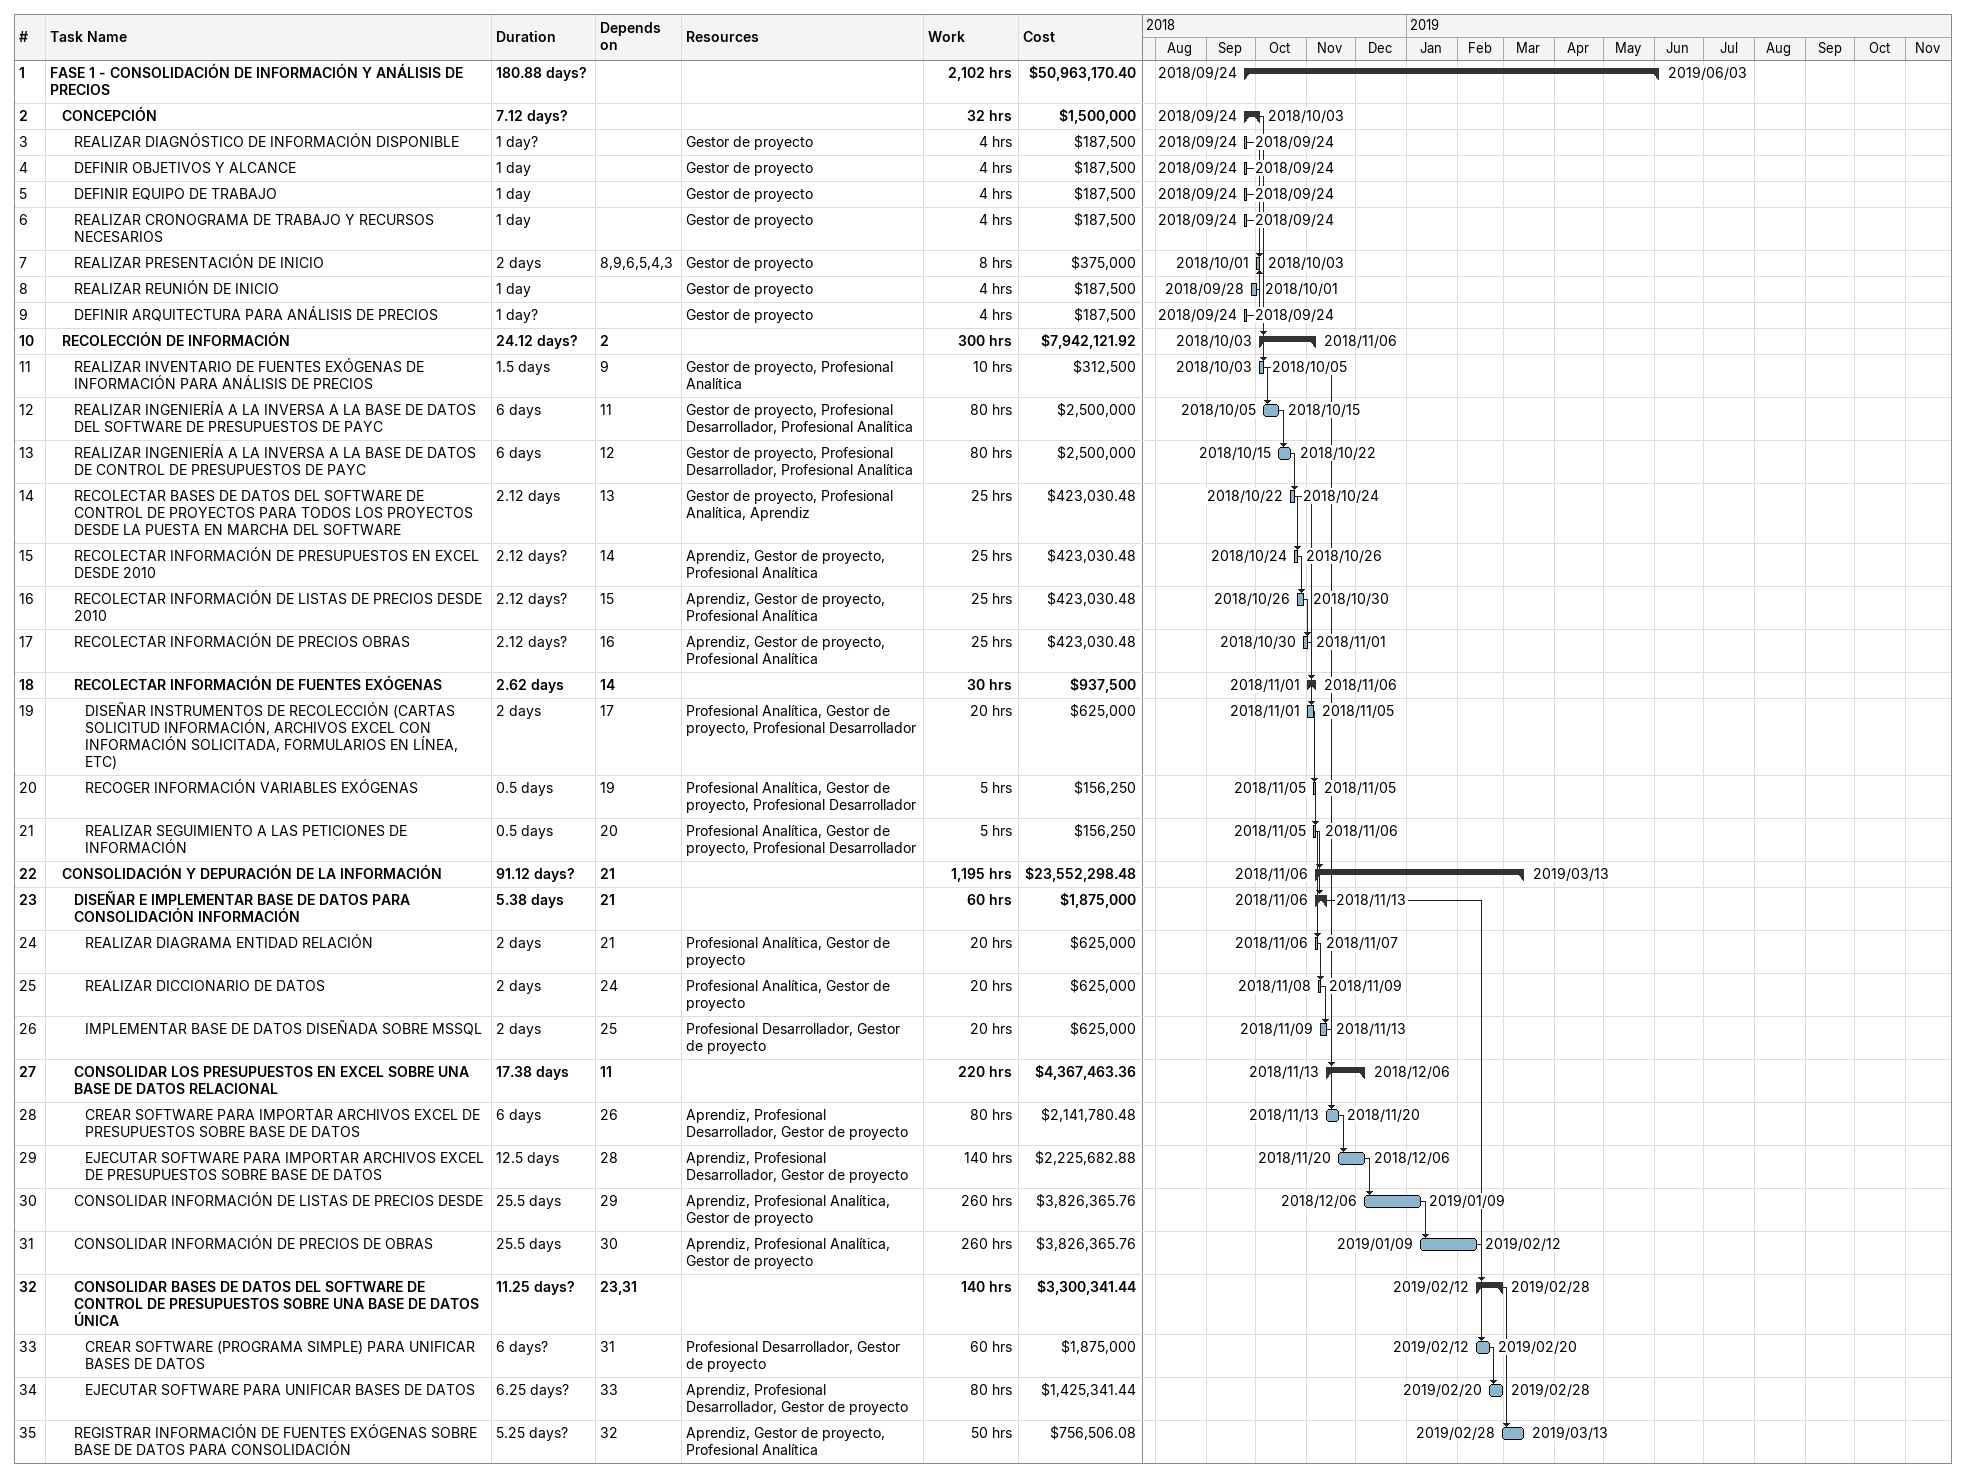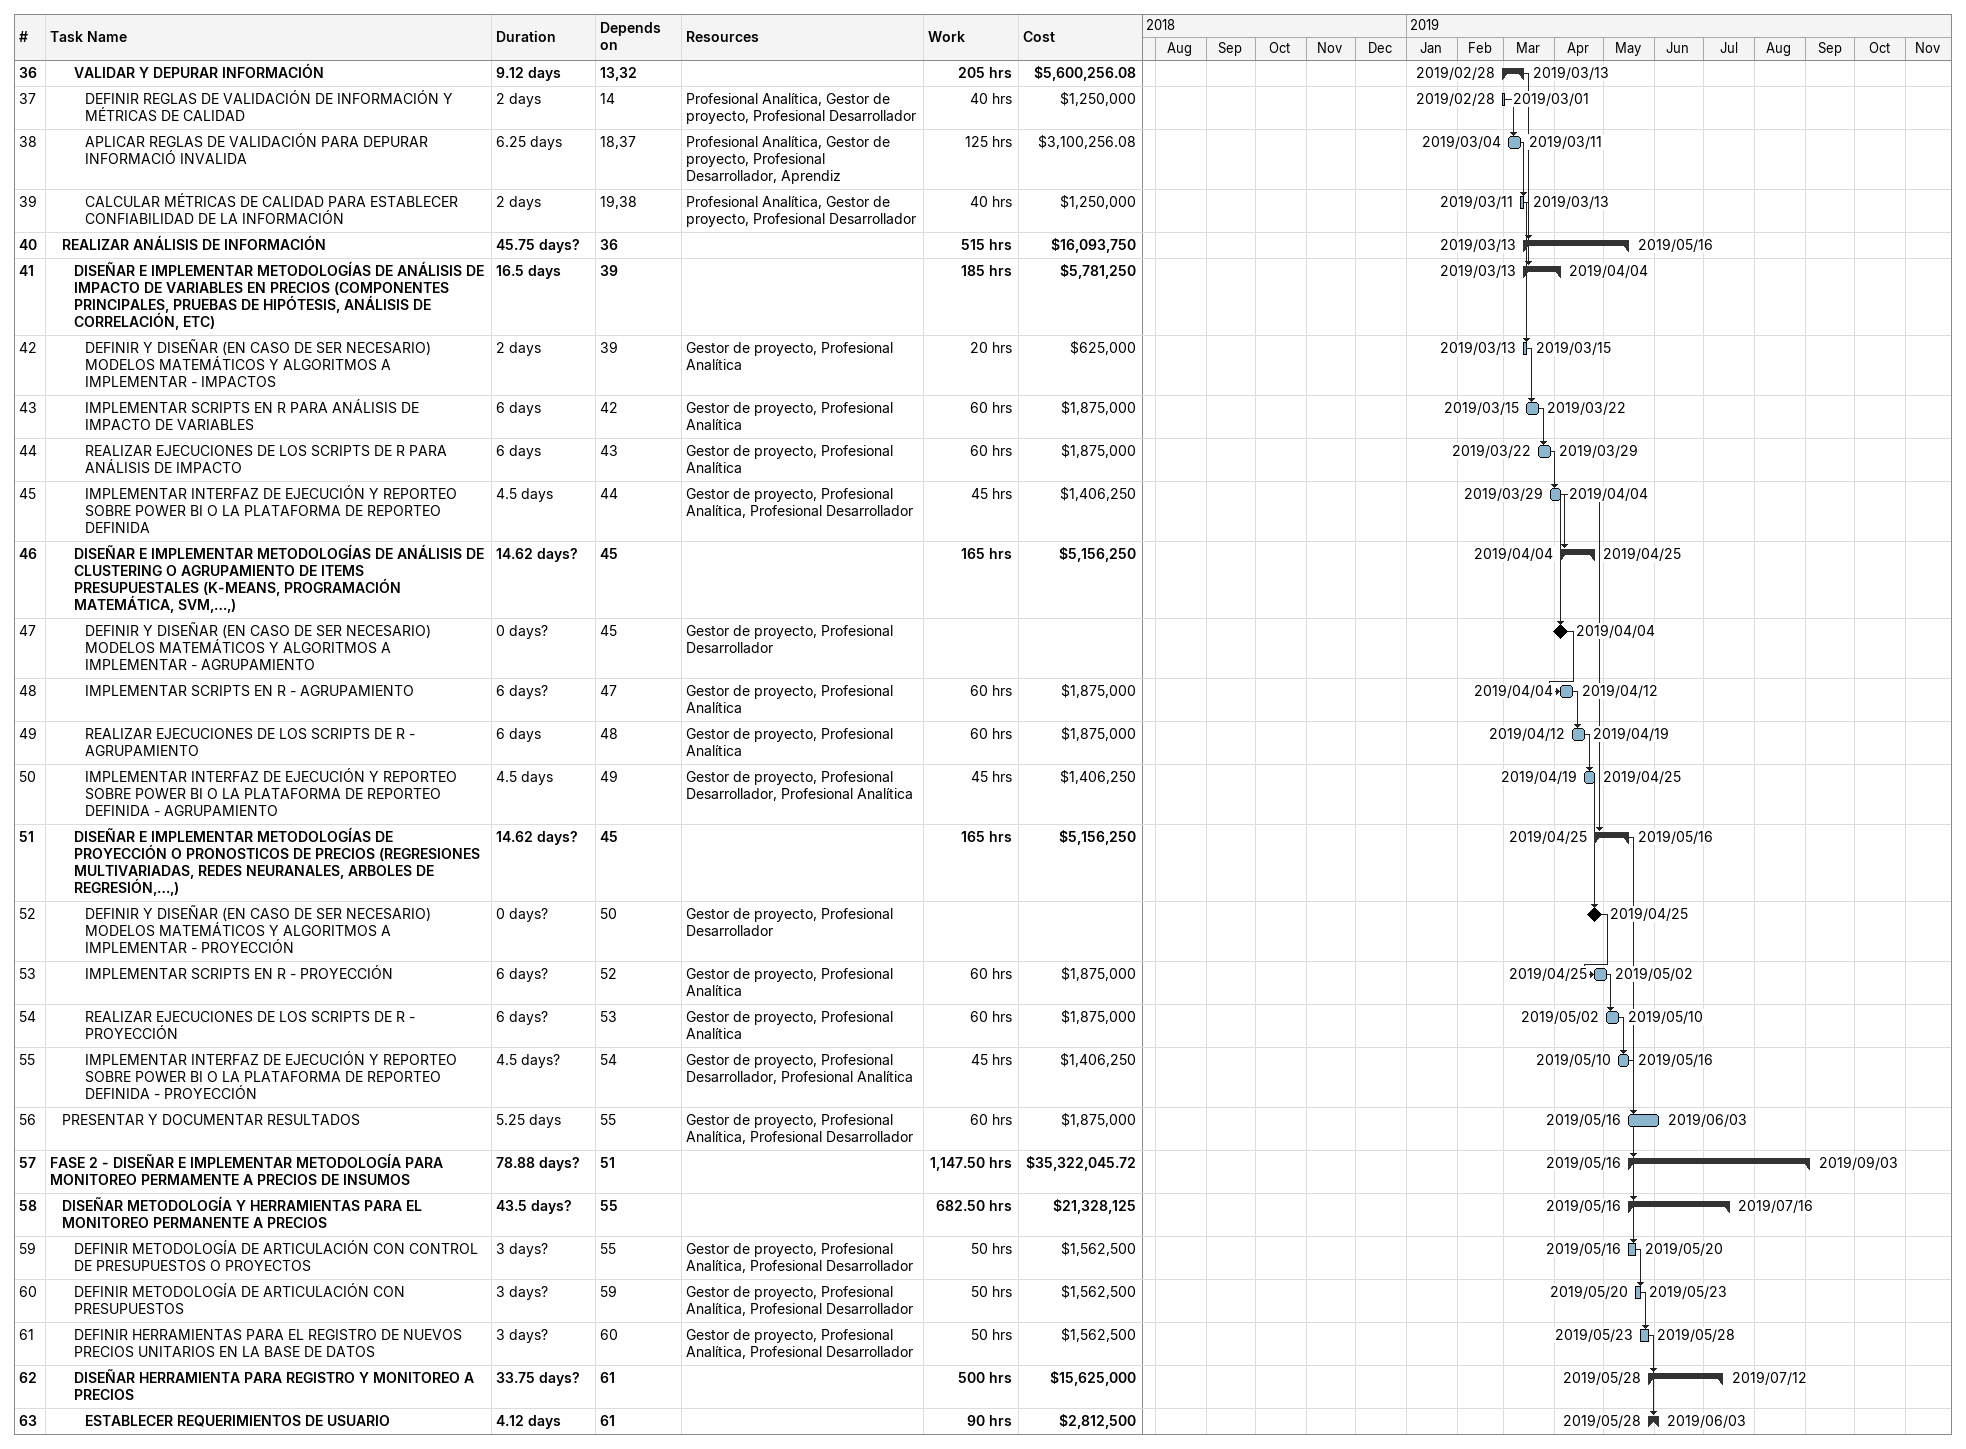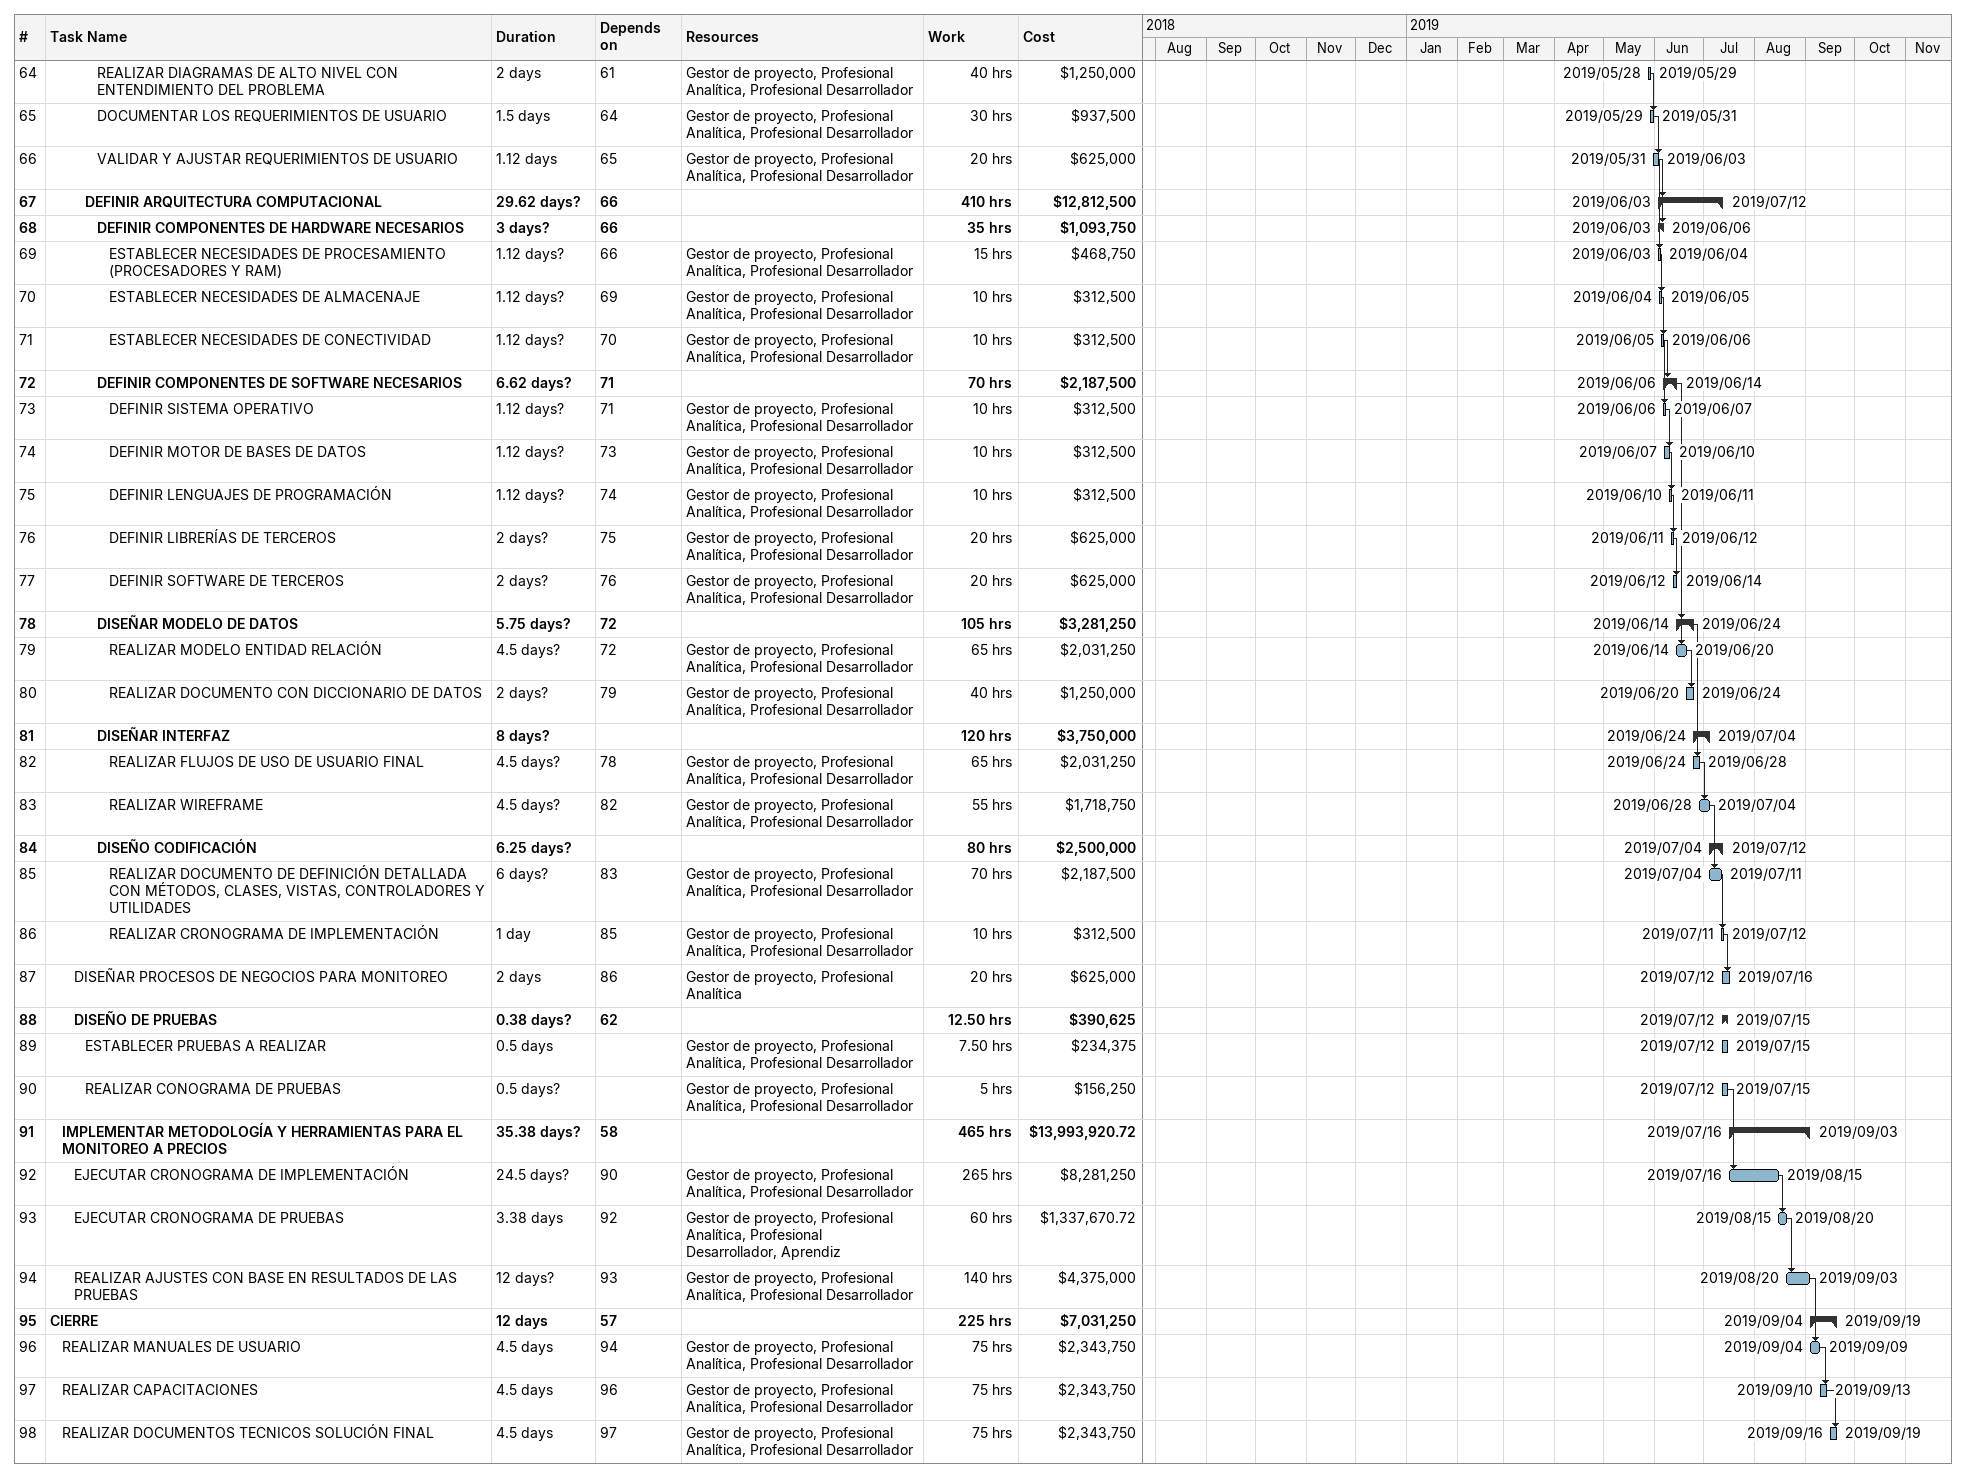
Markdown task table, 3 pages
| ID | Level | Task | Duration | Start | Finish | Predecessors | Resources | Work (h) | Cost ($) |
|---|---|---|---|---|---|---|---|---|---|
| 1 | 1 | **FASE 1 - CONSOLIDACIÓN DE INFORMACIÓN Y ANÁLISIS DE PRECIOS** | 180.88d? | 2018-09-24 | 2019-06-03 |  |  | 2102 | 50963170.40 |
| 2 | 2 | **CONCEPCIÓN** | 7.12d? | 2018-09-24 | 2018-10-03 |  |  | 32 | 1500000 |
| 3 | 3 | REALIZAR DIAGNÓSTICO DE INFORMACIÓN DISPONIBLE | 1d? | 2018-09-24 | 2018-09-24 |  | Gestor de proyecto | 4 | 187500 |
| 4 | 3 | DEFINIR OBJETIVOS Y ALCANCE | 1d | 2018-09-24 | 2018-09-24 |  | Gestor de proyecto | 4 | 187500 |
| 5 | 3 | DEFINIR EQUIPO DE TRABAJO | 1d | 2018-09-24 | 2018-09-24 |  | Gestor de proyecto | 4 | 187500 |
| 6 | 3 | REALIZAR CRONOGRAMA DE TRABAJO Y RECURSOS NECESARIOS | 1d | 2018-09-24 | 2018-09-24 |  | Gestor de proyecto | 4 | 187500 |
| 7 | 3 | REALIZAR PRESENTACIÓN DE INICIO | 2d | 2018-10-01 | 2018-10-03 | 8, 9, 6, 5, 4, 3 | Gestor de proyecto | 8 | 375000 |
| 8 | 3 | REALIZAR REUNIÓN DE INICIO | 1d | 2018-09-28 | 2018-10-01 |  | Gestor de proyecto | 4 | 187500 |
| 9 | 3 | DEFINIR ARQUITECTURA PARA ANÁLISIS DE PRECIOS | 1d? | 2018-09-24 | 2018-09-24 |  | Gestor de proyecto | 4 | 187500 |
| 10 | 2 | **RECOLECCIÓN DE INFORMACIÓN** | 24.12d? | 2018-10-03 | 2018-11-06 | 2 |  | 300 | 7942121.92 |
| 11 | 3 | REALIZAR INVENTARIO DE FUENTES EXÓGENAS DE INFORMACIÓN PARA ANÁLISIS DE PRECIOS | 1.5d | 2018-10-03 | 2018-10-05 | 9 | Gestor de proyecto, Profesional Analítica | 10 | 312500 |
| 12 | 3 | REALIZAR INGENIERÍA A LA INVERSA A LA BASE DE DATOS DEL SOFTWARE DE PRESUPUESTOS DE PAYC | 6d | 2018-10-05 | 2018-10-15 | 11 | Gestor de proyecto, Profesional Desarrollador, Profesional Analítica | 80 | 2500000 |
| 13 | 3 | REALIZAR INGENIERÍA A LA INVERSA A LA BASE DE DATOS DE CONTROL DE PRESUPUESTOS DE PAYC | 6d | 2018-10-15 | 2018-10-22 | 12 | Gestor de proyecto, Profesional Desarrollador, Profesional Analítica | 80 | 2500000 |
| 14 | 3 | RECOLECTAR BASES DE DATOS DEL SOFTWARE DE CONTROL DE PROYECTOS PARA TODOS LOS PROYECTOS DESDE LA PUESTA EN MARCHA DEL SOFTWARE | 2.12d | 2018-10-22 | 2018-10-24 | 13 | Gestor de proyecto, Profesional Analítica, Aprendiz | 25 | 423030.48 |
| 15 | 3 | RECOLECTAR INFORMACIÓN DE PRESUPUESTOS EN EXCEL DESDE 2010 | 2.12d? | 2018-10-24 | 2018-10-26 | 14 | Aprendiz, Gestor de proyecto, Profesional Analítica | 25 | 423030.48 |
| 16 | 3 | RECOLECTAR INFORMACIÓN DE LISTAS DE PRECIOS DESDE 2010 | 2.12d? | 2018-10-26 | 2018-10-30 | 15 | Aprendiz, Gestor de proyecto, Profesional Analítica | 25 | 423030.48 |
| 17 | 3 | RECOLECTAR INFORMACIÓN DE PRECIOS OBRAS | 2.12d? | 2018-10-30 | 2018-11-01 | 16 | Aprendiz, Gestor de proyecto, Profesional Analítica | 25 | 423030.48 |
| 18 | 3 | **RECOLECTAR INFORMACIÓN DE FUENTES EXÓGENAS** | 2.62d | 2018-11-01 | 2018-11-06 | 14 |  | 30 | 937500 |
| 19 | 4 | DISEÑAR INSTRUMENTOS DE RECOLECCIÓN (CARTAS SOLICITUD INFORMACIÓN, ARCHIVOS EXCEL CON INFORMACIÓN SOLICITADA, FORMULARIOS EN LÍNEA, ETC) | 2d | 2018-11-01 | 2018-11-05 | 17 | Profesional Analítica, Gestor de proyecto, Profesional Desarrollador | 20 | 625000 |
| 20 | 4 | RECOGER INFORMACIÓN VARIABLES EXÓGENAS | 0.5d | 2018-11-05 | 2018-11-05 | 19 | Profesional Analítica, Gestor de proyecto, Profesional Desarrollador | 5 | 156250 |
| 21 | 4 | REALIZAR SEGUIMIENTO A LAS PETICIONES DE INFORMACIÓN | 0.5d | 2018-11-05 | 2018-11-06 | 20 | Profesional Analítica, Gestor de proyecto, Profesional Desarrollador | 5 | 156250 |
| 22 | 2 | **CONSOLIDACIÓN Y DEPURACIÓN DE LA INFORMACIÓN** | 91.12d? | 2018-11-06 | 2019-03-13 | 21 |  | 1195 | 23552298.48 |
| 23 | 3 | **DISEÑAR E IMPLEMENTAR BASE DE DATOS PARA CONSOLIDACIÓN INFORMACIÓN** | 5.38d | 2018-11-06 | 2018-11-13 | 21 |  | 60 | 1875000 |
| 24 | 4 | REALIZAR DIAGRAMA ENTIDAD RELACIÓN | 2d | 2018-11-06 | 2018-11-07 | 21 | Profesional Analítica, Gestor de proyecto | 20 | 625000 |
| 25 | 4 | REALIZAR DICCIONARIO DE DATOS | 2d | 2018-11-08 | 2018-11-09 | 24 | Profesional Analítica, Gestor de proyecto | 20 | 625000 |
| 26 | 4 | IMPLEMENTAR BASE DE DATOS DISEÑADA SOBRE MSSQL | 2d | 2018-11-09 | 2018-11-13 | 25 | Profesional Desarrollador, Gestor de proyecto | 20 | 625000 |
| 27 | 3 | **CONSOLIDAR LOS PRESUPUESTOS EN EXCEL SOBRE UNA BASE DE DATOS RELACIONAL** | 17.38d | 2018-11-13 | 2018-12-06 | 11 |  | 220 | 4367463.36 |
| 28 | 4 | CREAR SOFTWARE PARA IMPORTAR ARCHIVOS EXCEL DE PRESUPUESTOS SOBRE BASE DE DATOS | 6d | 2018-11-13 | 2018-11-20 | 26 | Aprendiz, Profesional Desarrollador, Gestor de proyecto | 80 | 2141780.48 |
| 29 | 4 | EJECUTAR SOFTWARE PARA IMPORTAR ARCHIVOS EXCEL DE PRESUPUESTOS SOBRE BASE DE DATOS | 12.5d | 2018-11-20 | 2018-12-06 | 28 | Aprendiz, Profesional Desarrollador, Gestor de proyecto | 140 | 2225682.88 |
| 30 | 3 | CONSOLIDAR INFORMACIÓN DE LISTAS DE PRECIOS DESDE | 25.5d | 2018-12-06 | 2019-01-09 | 29 | Aprendiz, Profesional Analítica, Gestor de proyecto | 260 | 3826365.76 |
| 31 | 3 | CONSOLIDAR INFORMACIÓN DE PRECIOS DE OBRAS | 25.5d | 2019-01-09 | 2019-02-12 | 30 | Aprendiz, Profesional Analítica, Gestor de proyecto | 260 | 3826365.76 |
| 32 | 3 | **CONSOLIDAR BASES DE DATOS DEL SOFTWARE DE CONTROL DE PRESUPUESTOS SOBRE UNA BASE DE DATOS ÚNICA** | 11.25d? | 2019-02-12 | 2019-02-28 | 23, 31 |  | 140 | 3300341.44 |
| 33 | 4 | CREAR SOFTWARE (PROGRAMA SIMPLE) PARA UNIFICAR BASES DE DATOS | 6d? | 2019-02-12 | 2019-02-20 | 31 | Profesional Desarrollador, Gestor de proyecto | 60 | 1875000 |
| 34 | 4 | EJECUTAR SOFTWARE PARA UNIFICAR BASES DE DATOS | 6.25d? | 2019-02-20 | 2019-02-28 | 33 | Aprendiz, Profesional Desarrollador, Gestor de proyecto | 80 | 1425341.44 |
| 35 | 3 | REGISTRAR INFORMACIÓN DE FUENTES EXÓGENAS SOBRE BASE DE DATOS PARA CONSOLIDACIÓN | 5.25d? | 2019-02-28 | 2019-03-13 | 32 | Aprendiz, Gestor de proyecto, Profesional Analítica | 50 | 756506.08 |
| 36 | 3 | **VALIDAR Y DEPURAR INFORMACIÓN** | 9.12d | 2019-02-28 | 2019-03-13 | 13, 32 |  | 205 | 5600256.08 |
| 37 | 4 | DEFINIR REGLAS DE VALIDACIÓN DE INFORMACIÓN Y MÉTRICAS DE CALIDAD | 2d | 2019-02-28 | 2019-03-01 | 14 | Profesional Analítica, Gestor de proyecto, Profesional Desarrollador | 40 | 1250000 |
| 38 | 4 | APLICAR REGLAS DE VALIDACIÓN PARA DEPURAR INFORMACIÓ INVALIDA | 6.25d | 2019-03-04 | 2019-03-11 | 18, 37 | Profesional Analítica, Gestor de proyecto, Profesional Desarrollador, Aprendiz | 125 | 3100256.08 |
| 39 | 4 | CALCULAR MÉTRICAS DE CALIDAD PARA ESTABLECER CONFIABILIDAD DE LA INFORMACIÓN | 2d | 2019-03-11 | 2019-03-13 | 19, 38 | Profesional Analítica, Gestor de proyecto, Profesional Desarrollador | 40 | 1250000 |
| 40 | 2 | **REALIZAR ANÁLISIS DE INFORMACIÓN** | 45.75d? | 2019-03-13 | 2019-05-16 | 36 |  | 515 | 16093750 |
| 41 | 3 | **DISEÑAR E IMPLEMENTAR METODOLOGÍAS DE ANÁLISIS DE IMPACTO DE VARIABLES EN PRECIOS (COMPONENTES PRINCIPALES, PRUEBAS DE HIPÓTESIS, ANÁLISIS DE CORRELACIÓN, ETC)** | 16.5d | 2019-03-13 | 2019-04-04 | 39 |  | 185 | 5781250 |
| 42 | 4 | DEFINIR Y DISEÑAR (EN CASO DE SER NECESARIO) MODELOS MATEMÁTICOS Y ALGORITMOS A IMPLEMENTAR - IMPACTOS | 2d | 2019-03-13 | 2019-03-15 | 39 | Gestor de proyecto, Profesional Analítica | 20 | 625000 |
| 43 | 4 | IMPLEMENTAR SCRIPTS EN R PARA ANÁLISIS DE IMPACTO DE VARIABLES | 6d | 2019-03-15 | 2019-03-22 | 42 | Gestor de proyecto, Profesional Analítica | 60 | 1875000 |
| 44 | 4 | REALIZAR EJECUCIONES DE LOS SCRIPTS DE R PARA ANÁLISIS DE IMPACTO | 6d | 2019-03-22 | 2019-03-29 | 43 | Gestor de proyecto, Profesional Analítica | 60 | 1875000 |
| 45 | 4 | IMPLEMENTAR INTERFAZ DE EJECUCIÓN Y REPORTEO SOBRE POWER BI O LA PLATAFORMA DE REPORTEO DEFINIDA | 4.5d | 2019-03-29 | 2019-04-04 | 44 | Gestor de proyecto, Profesional Analítica, Profesional Desarrollador | 45 | 1406250 |
| 46 | 3 | **DISEÑAR E IMPLEMENTAR METODOLOGÍAS DE ANÁLISIS DE CLUSTERING O AGRUPAMIENTO DE ITEMS PRESUPUESTALES (K-MEANS, PROGRAMACIÓN MATEMÁTICA, SVM,…,)** | 14.62d? | 2019-04-04 | 2019-04-25 | 45 |  | 165 | 5156250 |
| 47 | 4 | DEFINIR Y DISEÑAR (EN CASO DE SER NECESARIO) MODELOS MATEMÁTICOS Y ALGORITMOS A IMPLEMENTAR - AGRUPAMIENTO | 0d? | 2019-04-04 | 2019-04-04 | 45 | Gestor de proyecto, Profesional Desarrollador |  |  |
| 48 | 4 | IMPLEMENTAR SCRIPTS EN R - AGRUPAMIENTO | 6d? | 2019-04-04 | 2019-04-12 | 47 | Gestor de proyecto, Profesional Analítica | 60 | 1875000 |
| 49 | 4 | REALIZAR EJECUCIONES DE LOS SCRIPTS DE R - AGRUPAMIENTO | 6d | 2019-04-12 | 2019-04-19 | 48 | Gestor de proyecto, Profesional Analítica | 60 | 1875000 |
| 50 | 4 | IMPLEMENTAR INTERFAZ DE EJECUCIÓN Y REPORTEO SOBRE POWER BI O LA PLATAFORMA DE REPORTEO DEFINIDA - AGRUPAMIENTO | 4.5d | 2019-04-19 | 2019-04-25 | 49 | Gestor de proyecto, Profesional Desarrollador, Profesional Analítica | 45 | 1406250 |
| 51 | 3 | **DISEÑAR E IMPLEMENTAR METODOLOGÍAS DE PROYECCIÓN O PRONOSTICOS DE PRECIOS (REGRESIONES MULTIVARIADAS, REDES NEURANALES, ARBOLES DE REGRESIÓN,…,)** | 14.62d? | 2019-04-25 | 2019-05-16 | 45 |  | 165 | 5156250 |
| 52 | 4 | DEFINIR Y DISEÑAR (EN CASO DE SER NECESARIO) MODELOS MATEMÁTICOS Y ALGORITMOS A IMPLEMENTAR - PROYECCIÓN | 0d? | 2019-04-25 | 2019-04-25 | 50 | Gestor de proyecto, Profesional Desarrollador |  |  |
| 53 | 4 | IMPLEMENTAR SCRIPTS EN R - PROYECCIÓN | 6d? | 2019-04-25 | 2019-05-02 | 52 | Gestor de proyecto, Profesional Analítica | 60 | 1875000 |
| 54 | 4 | REALIZAR EJECUCIONES DE LOS SCRIPTS DE R - PROYECCIÓN | 6d? | 2019-05-02 | 2019-05-10 | 53 | Gestor de proyecto, Profesional Analítica | 60 | 1875000 |
| 55 | 4 | IMPLEMENTAR INTERFAZ DE EJECUCIÓN Y REPORTEO SOBRE POWER BI O LA PLATAFORMA DE REPORTEO DEFINIDA - PROYECCIÓN | 4.5d? | 2019-05-10 | 2019-05-16 | 54 | Gestor de proyecto, Profesional Desarrollador, Profesional Analítica | 45 | 1406250 |
| 56 | 2 | PRESENTAR Y DOCUMENTAR RESULTADOS | 5.25d | 2019-05-16 | 2019-06-03 | 55 | Gestor de proyecto, Profesional Analítica, Profesional Desarrollador | 60 | 1875000 |
| 57 | 1 | **FASE 2 - DISEÑAR E IMPLEMENTAR METODOLOGÍA PARA MONITOREO PERMAMENTE A PRECIOS DE INSUMOS** | 78.88d? | 2019-05-16 | 2019-09-03 | 51 |  | 1147.50 | 35322045.72 |
| 58 | 2 | **DISEÑAR METODOLOGÍA Y HERRAMIENTAS PARA EL MONITOREO PERMANENTE A PRECIOS** | 43.5d? | 2019-05-16 | 2019-07-16 | 55 |  | 682.50 | 21328125 |
| 59 | 3 | DEFINIR METODOLOGÍA DE ARTICULACIÓN CON CONTROL DE PRESUPUESTOS O PROYECTOS | 3d? | 2019-05-16 | 2019-05-20 | 55 | Gestor de proyecto, Profesional Analítica, Profesional Desarrollador | 50 | 1562500 |
| 60 | 3 | DEFINIR METODOLOGÍA DE ARTICULACIÓN CON PRESUPUESTOS | 3d? | 2019-05-20 | 2019-05-23 | 59 | Gestor de proyecto, Profesional Analítica, Profesional Desarrollador | 50 | 1562500 |
| 61 | 3 | DEFINIR HERRAMIENTAS PARA EL REGISTRO DE NUEVOS PRECIOS UNITARIOS EN LA BASE DE DATOS | 3d? | 2019-05-23 | 2019-05-28 | 60 | Gestor de proyecto, Profesional Analítica, Profesional Desarrollador | 50 | 1562500 |
| 62 | 3 | **DISEÑAR HERRAMIENTA PARA REGISTRO Y MONITOREO A PRECIOS** | 33.75d? | 2019-05-28 | 2019-07-12 | 61 |  | 500 | 15625000 |
| 63 | 4 | **ESTABLECER REQUERIMIENTOS DE USUARIO** | 4.12d | 2019-05-28 | 2019-06-03 | 61 |  | 90 | 2812500 |
| 64 | 5 | REALIZAR DIAGRAMAS DE ALTO NIVEL CON ENTENDIMIENTO DEL PROBLEMA | 2d | 2019-05-28 | 2019-05-29 | 61 | Gestor de proyecto, Profesional Analítica, Profesional Desarrollador | 40 | 1250000 |
| 65 | 5 | DOCUMENTAR LOS REQUERIMIENTOS DE USUARIO | 1.5d | 2019-05-29 | 2019-05-31 | 64 | Gestor de proyecto, Profesional Analítica, Profesional Desarrollador | 30 | 937500 |
| 66 | 5 | VALIDAR Y AJUSTAR REQUERIMIENTOS DE USUARIO | 1.12d | 2019-05-31 | 2019-06-03 | 65 | Gestor de proyecto, Profesional Analítica, Profesional Desarrollador | 20 | 625000 |
| 67 | 4 | **DEFINIR ARQUITECTURA COMPUTACIONAL** | 29.62d? | 2019-06-03 | 2019-07-12 | 66 |  | 410 | 12812500 |
| 68 | 5 | **DEFINIR COMPONENTES DE HARDWARE NECESARIOS** | 3d? | 2019-06-03 | 2019-06-06 | 66 |  | 35 | 1093750 |
| 69 | 6 | ESTABLECER NECESIDADES DE PROCESAMIENTO (PROCESADORES Y RAM) | 1.12d? | 2019-06-03 | 2019-06-04 | 66 | Gestor de proyecto, Profesional Analítica, Profesional Desarrollador | 15 | 468750 |
| 70 | 6 | ESTABLECER NECESIDADES DE ALMACENAJE | 1.12d? | 2019-06-04 | 2019-06-05 | 69 | Gestor de proyecto, Profesional Analítica, Profesional Desarrollador | 10 | 312500 |
| 71 | 6 | ESTABLECER NECESIDADES DE CONECTIVIDAD | 1.12d? | 2019-06-05 | 2019-06-06 | 70 | Gestor de proyecto, Profesional Analítica, Profesional Desarrollador | 10 | 312500 |
| 72 | 5 | **DEFINIR COMPONENTES DE SOFTWARE NECESARIOS** | 6.62d? | 2019-06-06 | 2019-06-14 | 71 |  | 70 | 2187500 |
| 73 | 6 | DEFINIR SISTEMA OPERATIVO | 1.12d? | 2019-06-06 | 2019-06-07 | 71 | Gestor de proyecto, Profesional Analítica, Profesional Desarrollador | 10 | 312500 |
| 74 | 6 | DEFINIR MOTOR DE BASES DE DATOS | 1.12d? | 2019-06-07 | 2019-06-10 | 73 | Gestor de proyecto, Profesional Analítica, Profesional Desarrollador | 10 | 312500 |
| 75 | 6 | DEFINIR LENGUAJES DE PROGRAMACIÓN | 1.12d? | 2019-06-10 | 2019-06-11 | 74 | Gestor de proyecto, Profesional Analítica, Profesional Desarrollador | 10 | 312500 |
| 76 | 6 | DEFINIR LIBRERÍAS DE TERCEROS | 2d? | 2019-06-11 | 2019-06-12 | 75 | Gestor de proyecto, Profesional Analítica, Profesional Desarrollador | 20 | 625000 |
| 77 | 6 | DEFINIR SOFTWARE DE TERCEROS | 2d? | 2019-06-12 | 2019-06-14 | 76 | Gestor de proyecto, Profesional Analítica, Profesional Desarrollador | 20 | 625000 |
| 78 | 5 | **DISEÑAR MODELO DE DATOS** | 5.75d? | 2019-06-14 | 2019-06-24 | 72 |  | 105 | 3281250 |
| 79 | 6 | REALIZAR MODELO ENTIDAD RELACIÓN | 4.5d? | 2019-06-14 | 2019-06-20 | 72 | Gestor de proyecto, Profesional Analítica, Profesional Desarrollador | 65 | 2031250 |
| 80 | 6 | REALIZAR DOCUMENTO CON DICCIONARIO DE DATOS | 2d? | 2019-06-20 | 2019-06-24 | 79 | Gestor de proyecto, Profesional Analítica, Profesional Desarrollador | 40 | 1250000 |
| 81 | 5 | **DISEÑAR INTERFAZ** | 8d? | 2019-06-24 | 2019-07-04 |  |  | 120 | 3750000 |
| 82 | 6 | REALIZAR FLUJOS DE USO DE USUARIO FINAL | 4.5d? | 2019-06-24 | 2019-06-28 | 78 | Gestor de proyecto, Profesional Analítica, Profesional Desarrollador | 65 | 2031250 |
| 83 | 6 | REALIZAR WIREFRAME | 4.5d? | 2019-06-28 | 2019-07-04 | 82 | Gestor de proyecto, Profesional Analítica, Profesional Desarrollador | 55 | 1718750 |
| 84 | 5 | **DISEÑO CODIFICACIÓN** | 6.25d? | 2019-07-04 | 2019-07-12 |  |  | 80 | 2500000 |
| 85 | 6 | REALIZAR DOCUMENTO DE DEFINICIÓN DETALLADA CON MÉTODOS, CLASES, VISTAS, CONTROLADORES Y UTILIDADES | 6d? | 2019-07-04 | 2019-07-11 | 83 | Gestor de proyecto, Profesional Analítica, Profesional Desarrollador | 70 | 2187500 |
| 86 | 6 | REALIZAR CRONOGRAMA DE IMPLEMENTACIÓN | 1d | 2019-07-11 | 2019-07-12 | 85 | Gestor de proyecto, Profesional Analítica, Profesional Desarrollador | 10 | 312500 |
| 87 | 3 | DISEÑAR PROCESOS DE NEGOCIOS PARA MONITOREO | 2d | 2019-07-12 | 2019-07-16 | 86 | Gestor de proyecto, Profesional Analítica | 20 | 625000 |
| 88 | 3 | **DISEÑO DE PRUEBAS** | 0.38d? | 2019-07-12 | 2019-07-15 | 62 |  | 12.50 | 390625 |
| 89 | 4 | ESTABLECER PRUEBAS A REALIZAR | 0.5d | 2019-07-12 | 2019-07-15 |  | Gestor de proyecto, Profesional Analítica, Profesional Desarrollador | 7.50 | 234375 |
| 90 | 4 | REALIZAR CONOGRAMA DE PRUEBAS | 0.5d? | 2019-07-12 | 2019-07-15 |  | Gestor de proyecto, Profesional Analítica, Profesional Desarrollador | 5 | 156250 |
| 91 | 2 | **IMPLEMENTAR METODOLOGÍA Y HERRAMIENTAS PARA EL MONITOREO A PRECIOS** | 35.38d? | 2019-07-16 | 2019-09-03 | 58 |  | 465 | 13993920.72 |
| 92 | 3 | EJECUTAR CRONOGRAMA DE IMPLEMENTACIÓN | 24.5d? | 2019-07-16 | 2019-08-15 | 90 | Gestor de proyecto, Profesional Analítica, Profesional Desarrollador | 265 | 8281250 |
| 93 | 3 | EJECUTAR CRONOGRAMA DE PRUEBAS | 3.38d | 2019-08-15 | 2019-08-20 | 92 | Gestor de proyecto, Profesional Analítica, Profesional Desarrollador, Aprendiz | 60 | 1337670.72 |
| 94 | 3 | REALIZAR AJUSTES CON BASE EN RESULTADOS DE LAS PRUEBAS | 12d? | 2019-08-20 | 2019-09-03 | 93 | Gestor de proyecto, Profesional Analítica, Profesional Desarrollador | 140 | 4375000 |
| 95 | 1 | **CIERRE** | 12d | 2019-09-04 | 2019-09-19 | 57 |  | 225 | 7031250 |
| 96 | 2 | REALIZAR MANUALES DE USUARIO | 4.5d | 2019-09-04 | 2019-09-09 | 94 | Gestor de proyecto, Profesional Analítica, Profesional Desarrollador | 75 | 2343750 |
| 97 | 2 | REALIZAR CAPACITACIONES | 4.5d | 2019-09-10 | 2019-09-13 | 96 | Gestor de proyecto, Profesional Analítica, Profesional Desarrollador | 75 | 2343750 |
| 98 | 2 | REALIZAR DOCUMENTOS TECNICOS SOLUCIÓN FINAL | 4.5d | 2019-09-16 | 2019-09-19 | 97 | Gestor de proyecto, Profesional Analítica, Profesional Desarrollador | 75 | 2343750 |
